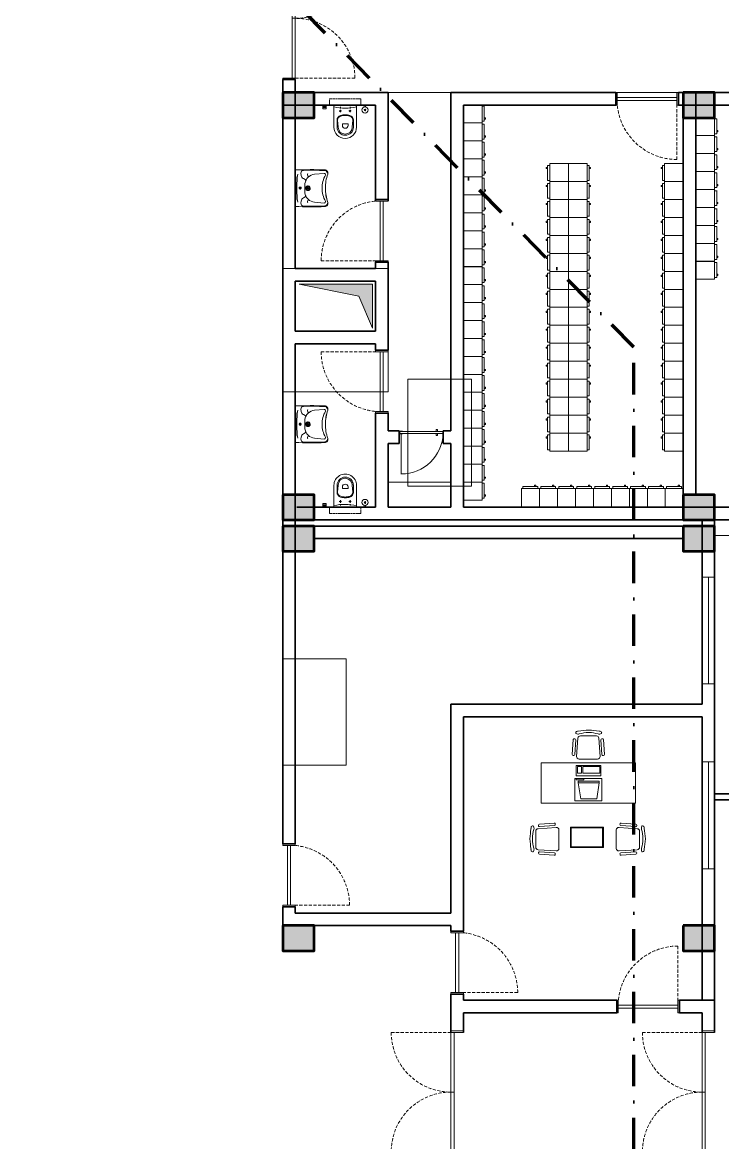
# Model space of a CAD drawing. Header units: millimetres. Extents: x -5316 to 10114, y -10026 to 11025.
# Drawn here: x 2462 to 3577, y 1816 to 3599 of the extents above; entities that cross this region are included whole.
import ezdxf

# ---------------------------------------------------------------- set-up
doc = ezdxf.new("R2010")
doc.units = ezdxf.units.MM
for name, pattern in [('CENTER2', [28.575, 19.05, -3.175, 3.175, -3.175]), ('DASHDOT', [1, 0.5, -0.25, 0, -0.25]), ('DASHDOT2', [0.5, 0.25, -0.125, 0, -0.125]), ('HIDDEN', [0.375, 0.25, -0.125]), ('hidden-bl', [0.375, 0.25, -0.125]), ('PHANTOM', [2.5, 1.25, -0.25, 0.25, -0.25, 0.25, -0.25])]:
    doc.linetypes.add(name, pattern=pattern)
doc.layers.get('0').update_dxf_attribs({"lineweight": 0})
for name, color, linetype, lineweight in [('AKS', 31, 'CENTER2', 5), ('DUVAR', 1, 'Continuous', 35), ('kesit çizgisi', 2, 'DASHDOT2', 50), ('kolon', 5, 'Continuous', 53), ('PL-KAPI', 43, 'Continuous', 13), ('tefrişler', 13, 'Continuous', 5), ('öz-cam', 4, 'Continuous', 5)]:
    doc.layers.add(name, color=color, linetype=linetype, lineweight=lineweight)
doc.layers.add('PL-SAFT', color=8, linetype='Continuous')

# ---------------------------------------------------------------- blocks, each defined once
blk = doc.blocks.new('*U17')
at = {"color": 251, "linetype": 'HIDDEN', "ltscale": 20, "true_color": 0x505050}
for points in [[(45867.1, 89823.6, 0.414214), (45772.1, 89918.6), (45772.1, 89823.6)], [(45867.1, 89823.6, -0.414214), (45962.1, 89918.6), (45962.1, 89823.6)]]:
    blk.add_lwpolyline(points, format="xyb", dxfattribs=at)
at = {"layer": 'PL-KAPI'}
for p, q in [((45962.1, 89823.6), (45772.1, 89823.6)), ((45962.1, 89818.6), (45772.1, 89818.6)), ((45867.1, 89823.6), (45867.1, 89818.6))]:
    blk.add_line(p, q, dxfattribs=at)
for points in [[(45772.1, 89823.6), (45769.6, 89823.6), (45769.6, 89803.6), (45772.1, 89803.6)], [(45964.6, 89823.6), (45962.1, 89823.6), (45962.1, 89803.6), (45964.6, 89803.6)]]:
    blk.add_lwpolyline(points, close=True, dxfattribs=at)
blk = doc.blocks.new('WEFWEF')
at = {"layer": 'DUVAR'}
for p, q in [((46510.2, 84043.8), (46510.2, 84023.8)), ((46610.2, 84043.8), (46610.2, 84023.8))]:
    blk.add_line(p, q, dxfattribs=at)
at = {"layer": 'PL-KAPI', "lineweight": 15}
for p, q in [((46512.7, 84036.3), (46512.7, 84031.3)), ((46607.7, 84036.3), (46512.7, 84036.3)), ((46607.7, 84031.3), (46512.7, 84031.3))]:
    blk.add_line(p, q, dxfattribs=at)
at = {"layer": 'PL-KAPI', "linetype": 'HIDDEN', "ltscale": 20}
blk.add_lwpolyline([(46512.7, 84043.8, -0.384846), (46607.7, 84130.2), (46607.7, 84035.2)], format="xyb", dxfattribs=at)
at = {"layer": 'PL-KAPI', "lineweight": 15}
for points in [[(46512.7, 84043.8), (46510.2, 84043.8), (46510.2, 84023.8), (46512.7, 84023.8)], [(46610.2, 84043.8), (46607.7, 84043.8), (46607.7, 84023.8), (46610.2, 84023.8)]]:
    blk.add_lwpolyline(points, close=True, dxfattribs=at)
blk = doc.blocks.new('Q3WFQ')
at = {"layer": 'tefrişler'}
for p, q in [((48604, 84077.2), (48632.6, 84077.2)), ((48604, 84047.5), (48604, 84077.2)), ((48604, 84047.5), (48604, 84077.2)), ((48605.9, 84080.7), (48629.6, 84080.7)), ((48606, 84077.2), (48606, 84080.7)), ((48606.2, 84080.7), (48629.6, 84080.7)), ((48624.6, 84082.8), (48626.6, 84082.8)), ((48624.6, 84080.7), (48624.6, 84082.8)), ((48626.6, 84080.7), (48626.6, 84082.8)), ((48629.6, 84080.7), (48629.6, 84079.2)), ((48629.6, 84080.7), (48629.6, 84077.2)), ((48632.6, 84047.5), (48632.6, 84077.2)), ((48632.6, 84047.5), (48632.6, 84077.2)), ((48604.2, 84047.5), (48632.6, 84047.5))]:
    blk.add_line(p, q, dxfattribs=at)
blk = doc.blocks.new('klozet')
at = {"layer": 'tefrişler', "linetype": 'hidden-bl', "ltscale": 5}
for p, q in [((44878.2, 83413.4), (44878.2, 83423.4)), ((44878.2, 83423.4), (44928.2, 83423.3)), ((44928.2, 83423.3), (44878.2, 83423.4)), ((44928.2, 83423.3), (44928.2, 83413.3))]:
    blk.add_line(p, q, dxfattribs=at)
at = {"layer": 'tefrişler'}
for p, q in [((44895.4, 83410.5), (44895.4, 83408.1)), ((44910.9, 83410.4), (44910.9, 83408.1)), ((44890.1, 83389.4), (44890.1, 83378.3)), ((44890.9, 83389.4), (44891.9, 83378.3)), ((44897.4, 83404), (44893.4, 83404)), ((44895.4, 83406), (44895.4, 83402)), ((44912.9, 83403.9), (44908.9, 83404)), ((44910.9, 83406), (44910.9, 83402)), ((44915.3, 83389.4), (44914.3, 83378.3)), ((44916.1, 83389.3), (44916.1, 83378.3)), ((44898.6, 83380.9), (44898.6, 83383.6)), ((44898.6, 83383.6), (44907.6, 83383.6)), ((44907.6, 83380.9), (44907.6, 83383.6))]:
    blk.add_line(p, q, dxfattribs=at)
blk.add_lwpolyline([(44885.1, 83378.4), (44885.2, 83413.4), (44921.2, 83413.3), (44921.1, 83378.3, -1)], format="xyb", close=True, dxfattribs=at)
for centre in [(44895.4, 83404), (44910.9, 83404)]:
    blk.add_circle(centre, 1, dxfattribs=at)
for centre, radius, start, end in [((44885.9, 83410.2), 0.8, 149.8583, 179.8583), ((44903.4, 83492.6), 84, 257.4847, 282.2319), ((44920.3, 83410.1), 0.8, 359.8583, 29.8583), ((44898.1, 83389.4), 8, 106.963, 179.8583), ((44897.7, 83389.3), 6.8, 103.665, 178.6993), ((44903.1, 83373.1), 25, 89.8583, 106.963), ((44903.1, 83373.1), 23.8, 89.8583, 106.963), ((44903.1, 83373.1), 25, 72.7537, 89.8583), ((44903.1, 83373.1), 23.8, 72.7537, 89.8583), ((44908.5, 83389.2), 6.8, 1.0173, 76.0516), ((44908.1, 83389.4), 8, 359.8583, 72.7537), ((44903.1, 83378.3), 13, 179.8583, 269.8583), ((44903.1, 83378.3), 11.2, 179.8583, 269.8583), ((44903.1, 83380.9), 4.5, 179.8583, 269.8583), ((44903.1, 83378.3), 11.2, 269.8583, 359.8583), ((44903.1, 83378.3), 13, 269.8583, 359.8583), ((44903.1, 83380.9), 4.5, 269.8583, 359.8583)]:
    blk.add_arc(centre, radius, start, end, dxfattribs=at)
blk = doc.blocks.new('3qr32')
at = {"layer": 'tefrişler'}
for p, q in [((44933, 83412.5), (44932.9, 83412.5)), ((44935.7, 83412.5), (44933, 83412.5)), ((44933.5, 83407.4), (44933.4, 83407.4)), ((44933.6, 83412.4), (44933.5, 83412.4)), ((44933.5, 83411.8), (44933.5, 83411.8)), ((44933.8, 83411.6), (44933.5, 83411.6)), ((44933.5, 83411.6), (44933.5, 83411.6)), ((44933.8, 83407.4), (44933.5, 83407.4)), ((44933.6, 83407.3), (44933.5, 83407.3)), ((44933.8, 83412.4), (44933.6, 83412.4)), ((44933.8, 83411.8), (44933.5, 83411.8)), ((44933.7, 83411.7), (44933.6, 83411.7)), ((44933.9, 83407.3), (44933.6, 83407.3)), ((44933.9, 83411.7), (44933.7, 83411.7)), ((44934.3, 83412.4), (44933.8, 83412.4)), ((44934.3, 83411.8), (44933.8, 83411.8)), ((44934.3, 83411.6), (44933.8, 83411.6)), ((44934.2, 83407.4), (44933.8, 83407.4)), ((44934.3, 83411.7), (44933.9, 83411.7)), ((44934.3, 83407.3), (44933.9, 83407.3)), ((44936.1, 83407.2), (44934, 83407.2)), ((44934.8, 83407.4), (44934.2, 83407.4)), ((44934.8, 83412.4), (44934.3, 83412.4)), ((44934.8, 83411.8), (44934.3, 83411.8)), ((44934.9, 83411.7), (44934.3, 83411.7)), ((44934.8, 83411.6), (44934.3, 83411.6)), ((44934.8, 83407.3), (44934.3, 83407.3)), ((44935.5, 83412.4), (44934.8, 83412.4)), ((44935.5, 83411.8), (44934.8, 83411.8)), ((44935.5, 83411.6), (44934.8, 83411.6)), ((44935.5, 83407.4), (44934.8, 83407.4)), ((44935.5, 83407.3), (44934.8, 83407.3)), ((44935.5, 83411.7), (44934.9, 83411.7)), ((44936.2, 83412.4), (44935.5, 83412.4)), ((44936.2, 83411.8), (44935.5, 83411.8)), ((44936.2, 83411.7), (44935.5, 83411.7)), ((44936.2, 83411.6), (44935.5, 83411.6)), ((44936.1, 83407.4), (44935.5, 83407.4)), ((44936.1, 83407.3), (44935.5, 83407.3)), ((44936.2, 83412.5), (44935.7, 83412.5)), ((44936.8, 83407.4), (44936.1, 83407.4)), ((44936.8, 83407.3), (44936.1, 83407.3)), ((44938.2, 83407.2), (44936.1, 83407.2)), ((44936.6, 83412.5), (44936.2, 83412.5)), ((44936.8, 83412.4), (44936.2, 83412.4)), ((44936.8, 83411.8), (44936.2, 83411.8)), ((44936.8, 83411.7), (44936.2, 83411.7)), ((44936.8, 83411.6), (44936.2, 83411.6)), ((44939.3, 83412.5), (44936.6, 83412.5)), ((44937.5, 83412.4), (44936.8, 83412.4)), ((44937.5, 83411.8), (44936.8, 83411.8)), ((44937.4, 83411.7), (44936.8, 83411.7)), ((44937.5, 83411.6), (44936.8, 83411.6)), ((44937.5, 83407.4), (44936.8, 83407.4)), ((44937.4, 83407.3), (44936.8, 83407.3)), ((44938, 83411.7), (44937.4, 83411.7)), ((44938, 83407.3), (44937.4, 83407.3)), ((44938.1, 83412.4), (44937.5, 83412.4)), ((44938.1, 83411.8), (44937.5, 83411.8)), ((44938.1, 83411.6), (44937.5, 83411.6)), ((44938, 83407.4), (44937.5, 83407.4)), ((44938.4, 83411.7), (44938, 83411.7)), ((44938.5, 83407.4), (44938, 83407.4)), ((44938.4, 83407.3), (44938, 83407.3)), ((44938.5, 83412.4), (44938.1, 83412.4)), ((44938.5, 83411.8), (44938.1, 83411.8)), ((44938.5, 83411.6), (44938.1, 83411.6)), ((44938.6, 83411.7), (44938.4, 83411.7)), ((44938.6, 83407.3), (44938.4, 83407.3)), ((44938.8, 83412.4), (44938.5, 83412.4)), ((44938.8, 83411.8), (44938.5, 83411.8)), ((44938.8, 83411.6), (44938.5, 83411.6)), ((44938.7, 83407.4), (44938.5, 83407.4)), ((44938.7, 83411.7), (44938.6, 83411.7)), ((44938.7, 83407.3), (44938.6, 83407.3)), ((44938.8, 83407.4), (44938.7, 83407.4)), ((44938.9, 83412.4), (44938.8, 83412.4)), ((44938.9, 83411.8), (44938.8, 83411.8)), ((44938.9, 83411.6), (44938.8, 83411.6))]:
    blk.add_line(p, q, dxfattribs=at)
for points in [[(44932.9, 83413.4), (44939.5, 83413.4), (44939.5, 83412.6), (44939.4, 83412.5), (44939.3, 83412.4), (44939.3, 83412.4), (44938.9, 83412.4), (44938.9, 83411.8), (44938.7, 83411.7), (44938.9, 83411.6), (44938.8, 83407.4), (44938.7, 83407.3), (44938.2, 83407.2), (44936.1, 83407.2), (44934, 83407.2), (44933.5, 83407.3), (44933.4, 83407.4), (44933.5, 83411.6), (44933.6, 83411.7), (44933.5, 83411.8), (44933.5, 83412.4), (44933.1, 83412.4), (44933, 83412.4), (44932.9, 83412.5), (44932.9, 83412.6)], [(44938.1, 83409.5), (44938.1, 83410), (44934.1, 83410), (44934.1, 83409.5)], [(44934.2, 83412.2), (44938.2, 83412.2), (44938.2, 83413.2), (44934.2, 83413.2)], [(44935.7, 83410), (44936.7, 83410), (44936.7, 83412.2), (44935.7, 83412.2)]]:
    blk.add_lwpolyline(points, close=True, dxfattribs=at)
blk = doc.blocks.new('34g34g3')
at = {"layer": 'tefrişler'}
for p, q in [((44868.9, 83412.8), (44868.9, 83413.4)), ((44868.9, 83413.4), (44874.4, 83413.4)), ((44868.9, 83412.8), (44874.4, 83412.8)), ((44869.2, 83412.4), (44869.2, 83412.8)), ((44870.7, 83412.2), (44870.7, 83410.4)), ((44872.7, 83412.2), (44872.7, 83410.4)), ((44874.1, 83412.4), (44874.1, 83412.8)), ((44874.4, 83412.8), (44874.4, 83413.4))]:
    blk.add_line(p, q, dxfattribs=at)
for radius in [4.9, 1.4, 1]:
    blk.add_circle((44871.6, 83405.6), radius, dxfattribs=at)
blk = doc.blocks.new('efwef')
at = {"layer": 'DUVAR'}
for name in ['klozet', '34g34g3', '3qr32']:
    blk.add_blockref(name, (608.3, 117.8), dxfattribs=at)
blk = doc.blocks.new('4t344   wefww')
at = {"layer": 'tefrişler'}
for p, q in [((45320.5, 82685.4), (45377.7, 82695.4)), ((45327.1, 82677.3), (45330.6, 82677.5)), ((45330.5, 82686.1), (45349.3, 82689.4)), ((45350.5, 82682.7), (45348.3, 82682.3)), ((45368.1, 82692.7), (45349.3, 82689.4)), ((45350.8, 82680.7), (45350.1, 82684.8)), ((45350.5, 82682.7), (45352.6, 82683.1)), ((45366.4, 82680.2), (45365.3, 82677.1)), ((45374.2, 82685.6), (45370.9, 82684.6)), ((45336.3, 82674.9), (45338.4, 82672.3)), ((45380.3, 82649.1), (45376.3, 82663.9)), ((45333.9, 82640.9), (45332.6, 82656.2))]:
    blk.add_line(p, q, dxfattribs=at)
at = {"layer": 'tefrişler', "linetype": 'DASHDOT'}
for p, q in [((45352.6, 82670.5), (45348.5, 82669.8)), ((45353.3, 82666.4), (45351.9, 82674.5)), ((45352.6, 82670.5), (45356.7, 82671.2))]:
    blk.add_line(p, q, dxfattribs=at)
at = {"layer": 'tefrişler'}
blk.add_lwpolyline([(45335.8, 82635.5, -0.502898), (45328.5, 82638.9, -0.019701), (45320.5, 82685.4), (45377.7, 82695.4, -0.019701), (45386, 82649, -0.502898), (45380.3, 82643.4, 0.082293), (45357.4, 82643.1, 0.082293)], format="xyb", close=True, dxfattribs=at)
for centre, radius, start, end in [((44792.8, 82566), 599, 7.9646, 12.4792), ((45914.4, 82763.6), 599, 187.5037, 192.0183), ((45327.3, 82673.3), 4, 92.435, 188.7423), ((45379.9, 82515.6), 175, 99.9914, 107.3231), ((45330.9, 82670.5), 7, 39.1271, 92.435), ((45350.5, 82682.7), 1.75, 99.9914, 279.9914), ((45379.9, 82515.6), 175, 92.6597, 99.9914), ((45350.5, 82682.7), 1.75, 279.9914, 99.9914), ((45362.1, 82616.5), 60, 92.9267, 99.9914), ((45359.9, 82659.5), 17, 15.0381, 92.9267), ((45363.9, 82677.6), 1.5, 257.5006, 340.8558), ((45373, 82677.9), 7, 107.5479, 160.8558), ((45375.4, 82681.8), 4, 11.2406, 107.5479), ((44792.8, 82566), 598, 7.9646, 11.2406), ((45914.4, 82763.6), 598, 188.7423, 192.0183), ((45331.8, 82664.5), 3.14, 39.1775, 135.2878), ((45349.5, 82657.7), 17, 107.0562, 184.9447), ((45333.5, 82665.8), 1, 332.9888, 39.1775), ((45339.6, 82673.3), 1.5, 219.1271, 302.4822), ((45362.1, 82616.5), 60, 99.9914, 107.0562), ((45352.6, 82670.5), 3.75, 99.9914, 279.9914), ((45352.6, 82670.5), 2.3, 99.9914, 279.9914), ((45352.6, 82670.5), 3.75, 279.9914, 99.9914), ((45352.6, 82670.5), 2.3, 279.9914, 99.9914), ((45374.2, 82672), 3.14, 64.6951, 160.8054), ((45372.2, 82672.7), 1, 160.8054, 226.994), ((45335.9, 82641.1), 2, 184.9447, 302.8644), ((45369.6, 82574.2), 70, 99.9914, 118.8092), ((45363.8, 82607.1), 42, 99.9914, 129.7023), ((45363.8, 82607.1), 42, 70.2806, 99.9914), ((45369.6, 82574.2), 70, 81.1737, 99.9914), ((45378.4, 82648.6), 2, 257.1185, 15.0381), ((45381.1, 82648.3), 5, 261.1737, 7.9646), ((45379.5, 82648.8), 5.53, 278.3506, 0.2237), ((45333.4, 82639.9), 5, 192.0183, 298.8092), ((45334.7, 82641), 5.53, 199.7591, 281.6323)]:
    blk.add_arc(centre, radius, start, end, dxfattribs=at)
blk = doc.blocks.new('kapı3')
at = {"layer": 'PL-KAPI'}
for p, q in [((44444.7, 83091.7), (44444.8, 83156.9)), ((44446.8, 83092.7), (44441.8, 83092.7)), ((44446.8, 83092.7), (44441.8, 83092.7)), ((44446.8, 83088.8), (44441.8, 83088.8)), ((44442.4, 83088.8), (44442.4, 83092.7)), ((44446.8, 83092.4), (44442.4, 83092.4)), ((44446.8, 83089), (44442.4, 83089)), ((44446.8, 83092.7), (44446.8, 83092.4)), ((44446.8, 83092.7), (44446.8, 83092.4)), ((44446.8, 83088.8), (44446.8, 83089))]:
    blk.add_line(p, q, dxfattribs=at)
at = {"layer": 'PL-KAPI', "lineweight": 15}
for p, q in [((44511.5, 83092.2), (44442.4, 83092.2)), ((44511.5, 83089.2), (44442.4, 83089.2)), ((44511.6, 83092.2), (44511.6, 83089.2))]:
    blk.add_line(p, q, dxfattribs=at)
at = {"layer": 'PL-KAPI'}
for points in [[(44441.6, 83090.7), (44441.6, 83093.1), (44441.8, 83093.1), (44441.8, 83090.7)], [(44441.6, 83090.7), (44441.6, 83088.4), (44441.8, 83088.4), (44441.8, 83090.7)]]:
    blk.add_lwpolyline(points, dxfattribs=at)
for points in [[(44502.8, 83089.2), (44500.3, 83089.2), (44500.3, 83085.9), (44502.8, 83085.9)], [(44502.8, 83095.6), (44500.4, 83095.6), (44500.4, 83092.2), (44502.8, 83092.2)]]:
    blk.add_lwpolyline(points, close=True, dxfattribs=at)
blk.add_arc((44444.8, 83090), 66.8, 1.896, 89.9945, dxfattribs=at)
blk = doc.blocks.new('kapı-flat-4')
at = {"layer": 'PL-KAPI'}
for p, q in [((44285.1, 82186.7), (44285.1, 81996.7)), ((44290.1, 82186.7), (44290.1, 81996.7)), ((44290.1, 82091.7), (44285.1, 82091.7))]:
    blk.add_line(p, q, dxfattribs=at)
for points in [[(44290.1, 82189.2), (44290.1, 82186.7), (44270.1, 82186.7), (44270.1, 82189.2)], [(44290.1, 81996.7), (44290.1, 81994.2), (44270.1, 81994.2), (44270.1, 81996.7)]]:
    blk.add_lwpolyline(points, close=True, dxfattribs=at)
at = {"layer": 'PL-KAPI', "linetype": 'HIDDEN', "ltscale": 20}
for points in [[(44290.1, 82091.7, 0.414214), (44385.1, 82186.7), (44290.1, 82186.7)], [(44290.1, 82091.7, -0.414214), (44385.1, 81996.7), (44290.1, 81996.7)]]:
    blk.add_lwpolyline(points, format="xyb", dxfattribs=at)
blk = doc.blocks.new('RECTANG')
for p, q in [((1, 1), (0, 1)), ((0, 1), (0, 0)), ((1, 0), (1, 1)), ((0, 0), (1, 0))]:
    blk.add_line(p, q)
blk = doc.blocks.new('WW')
at = {"layer": 'tefrişler'}
for p, q in [((46975.6, 85375.2), (46974, 85351.5)), ((46978.2, 85376.6), (46977.2, 85376.6)), ((46977.9, 85351.2), (46979.6, 85375)), ((46980.9, 85348.4), (46982.9, 85377.4)), ((46986.9, 85381.1), (47012.4, 85381.1)), ((47016.4, 85377.4), (47018.3, 85348.4)), ((47021.3, 85351.2), (47019.7, 85375)), ((47021.1, 85376.6), (47022.1, 85376.6)), ((47023.7, 85375.2), (47025.3, 85351.5)), ((47074.6, 85338.2), (46924.6, 85338.2)), ((46924.6, 85338.2), (46924.6, 85274.2)), ((46975.4, 85349.9), (46976.4, 85349.8)), ((47014.3, 85344.1), (46984.9, 85344.1)), ((47023.9, 85349.9), (47022.9, 85349.8)), ((47074.6, 85338.2), (47074.6, 85274.2)), ((46980, 85313.1), (46980, 85311.1)), ((46980, 85311.1), (46992.4, 85311.1)), ((46983.6, 85309.1), (46983.6, 85306.1)), ((47016.6, 85309.1), (46983.6, 85309.1)), ((46983.6, 85306.1), (47016.6, 85306.1)), ((46983.6, 85306.1), (46987.5, 85280.7)), ((46992.4, 85311.1), (46992.4, 85313.1)), ((47012.9, 85280.7), (47016.6, 85306.1)), ((47016.6, 85306.1), (47016.6, 85309.1)), ((46987.5, 85280.7), (47012.9, 85280.7)), ((46924.6, 85274.2), (47074.6, 85274.2)), ((46915.8, 85203.9), (46915.8, 85229.4)), ((46919.5, 85233.4), (46948.5, 85235.4)), ((46920.3, 85238.1), (46920.2, 85239.1)), ((46921.6, 85240.7), (46945.4, 85242.3)), ((46945.6, 85238.3), (46921.9, 85236.7)), ((46946.9, 85240.9), (46947, 85239.9)), ((46952.8, 85231.4), (46952.8, 85201.9)), ((47023.5, 85235.9), (46971, 85235.9)), ((46971, 85235.9), (46971, 85203.4)), ((47022.2, 85234.7), (46972.2, 85234.7)), ((46972.2, 85234.7), (46972.2, 85204.7)), ((47022.2, 85204.7), (47022.2, 85234.7)), ((47023.5, 85203.4), (47023.5, 85235.9)), ((47044.1, 85231.4), (47044.1, 85201.9)), ((47077.4, 85233.4), (47048.4, 85235.4)), ((47050, 85240.9), (47049.9, 85239.9)), ((47051.3, 85238.3), (47075, 85236.7)), ((47075.3, 85240.7), (47051.6, 85242.3)), ((47076.6, 85238.1), (47076.7, 85239.1)), ((47081.1, 85203.9), (47081.1, 85229.4)), ((46948.5, 85197.9), (46919.5, 85199.9)), ((46920.3, 85195.2), (46920.2, 85194.2)), ((46921.6, 85192.6), (46945.4, 85191)), ((46945.6, 85195), (46921.9, 85196.6)), ((46946.9, 85192.4), (46947, 85193.4)), ((46971, 85203.4), (47023.5, 85203.4)), ((46972.2, 85204.7), (47022.2, 85204.7)), ((47048.4, 85197.9), (47077.4, 85199.9)), ((47050, 85192.4), (47049.9, 85193.4)), ((47051.3, 85195), (47075, 85196.6)), ((47075.3, 85192.6), (47051.6, 85191)), ((47076.6, 85195.2), (47076.7, 85194.2))]:
    blk.add_line(p, q, dxfattribs=at)
for centre, radius, start, end in [((46982.4, 85385.9), 2.76, 128.7527, 180), ((46983.4, 85382), 6.67, 88.2519, 113.7374), ((47015.1, 85173.4), 217.5, 93.924, 98.3288), ((47000.5, 85334.5), 51.9, 90.8668, 107.1796), ((47000.5, 85334.3), 52.1, 90.3429, 90.8668), ((46985.3, 85173.4), 217.5, 81.6712, 86.076), ((46999.9, 85334.3), 52.1, 89.1332, 89.6571), ((46999.9, 85334.5), 51.9, 72.8204, 89.1332), ((47017, 85382), 6.67, 66.2626, 91.7481), ((47018, 85385.9), 2.76, 360, 51.2473), ((46977.1, 85375.1), 1.5, 86.1345, 176.1345), ((46978.1, 85375.1), 1.5, 356.1345, 86.1345), ((46980.5, 85385.6), 0.889, 157.6867, 250.3322), ((46983.4, 85389.9), 6.08, 238.1986, 287.1796), ((46986.9, 85377.1), 4, 90, 176.1345), ((47012.4, 85377.1), 4, 3.8655, 90), ((47017, 85389.9), 6.08, 252.8204, 301.8014), ((47021.2, 85375.1), 1.5, 93.8655, 183.8655), ((47019.9, 85385.6), 0.889, 289.6678, 22.3133), ((47022.2, 85375.1), 1.5, 3.8655, 93.8655), ((46975.5, 85351.4), 1.5, 176.1345, 266.1345), ((46976.5, 85351.3), 1.5, 266.1345, 356.1345), ((47022.8, 85351.3), 1.5, 183.8655, 273.8655), ((47023.8, 85351.4), 1.5, 273.8655, 3.8655), ((46984.9, 85348.1), 4, 176.1345, 270), ((47014.3, 85348.1), 4, 270, 3.8655), ((47123.5, 85202.4), 217.5, 171.6712, 176.076), ((46914.9, 85234.1), 6.67, 156.2626, 181.7481), ((46910.9, 85235), 2.76, 90, 141.2473), ((46962.3, 85216.9), 51.9, 162.8204, 179.1332), ((46911.3, 85237), 0.889, 19.6678, 112.3133), ((46907, 85234.1), 6.08, 342.8204, 31.8014), ((46919.8, 85229.4), 4, 93.8655, 180), ((46921.7, 85239.2), 1.5, 93.8655, 183.8655), ((46921.8, 85238.2), 1.5, 183.8655, 273.8655), ((46945.5, 85240.8), 1.5, 3.8655, 93.8655), ((46945.5, 85239.8), 1.5, 273.8655, 3.8655), ((46948.8, 85231.4), 4, 360, 93.8655), ((47048.1, 85231.4), 4, 86.1345, 180), ((47051.4, 85239.8), 1.5, 176.1345, 266.1345), ((47051.5, 85240.8), 1.5, 86.1345, 176.1345), ((47075.1, 85238.2), 1.5, 266.1345, 356.1345), ((47075.2, 85239.2), 1.5, 356.1345, 86.1345), ((47077.1, 85229.4), 4, 360, 86.1345), ((47090, 85234.1), 6.08, 148.1986, 197.1796), ((47034.6, 85216.9), 51.9, 0.8668, 17.1796), ((47085.6, 85237), 0.889, 67.6867, 160.3322), ((47086, 85235), 2.76, 38.7527, 90), ((47082, 85234.1), 6.67, 358.2519, 23.7374), ((46873.4, 85202.4), 217.5, 3.924, 8.3288), ((47123.5, 85232.1), 217.5, 183.924, 188.3288), ((46962.6, 85216.9), 52.1, 179.1332, 179.6571), ((46962.6, 85217.6), 52.1, 180.3429, 180.8668), ((46962.3, 85217.6), 51.9, 180.8668, 197.1796), ((47034.6, 85217.6), 51.9, 342.8204, 359.1332), ((47034.3, 85216.9), 52.1, 0.3429, 0.8668), ((47034.3, 85217.6), 52.1, 359.1332, 359.6571), ((46873.4, 85232.1), 217.5, 351.6712, 356.076), ((46914.9, 85200.4), 6.67, 178.2519, 203.7374), ((46910.9, 85199.5), 2.76, 218.7527, 270), ((46911.3, 85197.5), 0.889, 247.6867, 340.3322), ((46907, 85200.4), 6.08, 328.1986, 17.1796), ((46919.8, 85203.9), 4, 180, 266.1345), ((46921.7, 85194.1), 1.5, 176.1345, 266.1345), ((46921.8, 85195.1), 1.5, 86.1345, 176.1345), ((46945.5, 85192.5), 1.5, 266.1345, 356.1345), ((46945.5, 85193.5), 1.5, 356.1345, 86.1345), ((46948.8, 85201.9), 4, 266.1345, 360), ((47048.1, 85201.9), 4, 180, 273.8655), ((47051.4, 85193.5), 1.5, 93.8655, 183.8655), ((47051.5, 85192.5), 1.5, 183.8655, 273.8655), ((47075.1, 85195.1), 1.5, 3.8655, 93.8655), ((47075.2, 85194.1), 1.5, 273.8655, 3.8655), ((47077.1, 85203.9), 4, 273.8655, 360), ((47090, 85200.4), 6.08, 162.8204, 211.8014), ((47085.6, 85197.5), 0.889, 199.6678, 292.3133), ((47086, 85199.5), 2.76, 270, 321.2473), ((47082, 85200.4), 6.67, 336.2626, 1.7481)]:
    blk.add_arc(centre, radius, start, end, dxfattribs=at)
at = {"layer": 'tefrişler', "rotation": 180.0000000000024}
for p, xscale, yscale, zscale in [((47019.7, 85334.1), 39.28614799992587, 16.54153599996879, 39.28614799992587), ((46988.7, 85332.1), 6.203075999988294, 10.33845999998049, 6.203075999988294), ((47017.6, 85332.1), 26.87999599994928, 10.33845999998049, 26.87999599994928), ((47021.3, 85313.1), 43.42153199991805, 35.15076399993367, 43.42153199991805)]:
    blk.add_blockref('RECTANG', p, dxfattribs=dict(at, xscale=xscale, yscale=yscale, zscale=zscale))

msp = doc.modelspace()

# ---------------------------------------------------------------- hatches: boundary and pattern name
at = {"layer": 'kolon'}
for points in [[(2876.1, 3447.2), (2926.1, 3447.2), (2926.1, 3487.2), (2876.1, 3487.2)], [(3513.9, 3447.2), (3563.9, 3447.2), (3563.9, 3487.2), (3513.9, 3487.2)], [(2876.1, 2807.2), (2926.1, 2807.2), (2926.1, 2847.2), (2876.1, 2847.2)], [(3513.9, 2807.2), (3563.9, 2807.2), (3563.9, 2847.2), (3513.9, 2847.2)], [(2876.1, 2757.2), (2926.1, 2757.2), (2926.1, 2797.2), (2876.1, 2797.2)], [(3513.9, 2757.2), (3563.9, 2757.2), (3563.9, 2797.2), (3513.9, 2797.2)], [(2876.1, 2121.3), (2926.1, 2121.3), (2926.1, 2161.3), (2876.1, 2161.3)], [(3513.9, 2121.3), (3563.9, 2121.3), (3563.9, 2161.3), (3513.9, 2161.3)]]:
    msp.add_hatch(color=256, dxfattribs=at).paths.add_polyline_path(points)
at = {"layer": 'PL-SAFT', "lineweight": 15}
msp.add_hatch(color=256, dxfattribs=at).paths.add_polyline_path([(3019.2, 3182.3), (2902.6, 3182.3), (2997.2, 3163.1), (3019.2, 3112.3)])

# ---------------------------------------------------------------- linework, layer by layer
at = {"layer": 'AKS', "linetype": 'PHANTOM', "ltscale": 80}
msp.add_line((6425.6, 2782.2), (3563.9, 2782.2), dxfattribs=at)
at = {"layer": 'DUVAR'}
for p, q in [((2876.1, 3507.9), (2876.1, 3487.2)), ((2896.1, 3507.9), (2876.1, 3507.9)), ((2896.1, 3507.9), (2896.1, 3487.2)), ((2876.1, 2291.3), (2876.1, 3487.2)), ((3043.9, 3487.2), (2876.1, 3487.2)), ((2896.1, 3207.2), (2896.1, 3487.2)), ((2896.1, 3207.2), (2896.1, 3487.2)), ((3043.9, 3314.7), (3043.9, 3487.2)), ((3143.9, 2948.6), (3143.9, 3487.2)), ((3406.3, 3487.2), (3143.9, 3487.2)), ((3784.3, 3487.2), (3506.3, 3487.2)), ((3513.9, 2847.2), (3513.9, 3487.2)), ((3533.9, 2847.2), (3533.9, 3487.2)), ((3023.9, 3467.2), (2876.1, 3467.2)), ((3023.9, 3314.7), (3023.9, 3467.2)), ((3163.9, 2827.2), (3163.9, 3467.2)), ((3406.3, 3467.2), (3163.9, 3467.2)), ((3784.3, 3467.2), (3506.3, 3467.2)), ((3023.9, 3217.2), (3023.9, 3207.2)), ((3043.9, 3077.2), (3043.9, 3217.2)), ((3023.9, 3207.2), (2896.1, 3207.2)), ((2896.1, 3107.2), (2896.1, 3187.2)), ((3023.9, 3187.2), (2896.1, 3187.2)), ((3023.9, 3187.2), (3023.9, 3107.2)), ((3023.9, 3107.2), (2896.1, 3107.2)), ((2896.1, 2291.3), (2896.1, 3087.2)), ((3023.9, 3087.2), (2896.1, 3087.2)), ((3023.9, 3077.2), (3023.9, 3087.2)), ((3023.9, 2827.2), (3023.9, 2977.2)), ((3043.9, 2948.6), (3043.9, 2977.2)), ((3043.9, 2948.6), (3061.8, 2948.6)), ((3061.6, 2948.6), (3061.6, 2928.6)), ((3131.6, 2948.6), (3143.9, 2948.6)), ((3131.6, 2928.6), (3131.6, 2948.6)), ((3043.9, 2827.2), (3043.9, 2928.6)), ((3043.9, 2928.6), (3061.6, 2928.6)), ((3131.6, 2928.6), (3143.9, 2928.6)), ((3143.9, 2827.2), (3143.9, 2928.6)), ((2898.8, 2827.2), (3023.9, 2827.2)), ((3043.9, 2827.2), (3143.9, 2827.2)), ((3163.9, 2827.2), (3891.9, 2827.2)), ((2926.1, 2807.2), (5163.9, 2807.2)), ((3543.9, 2513.7), (3543.9, 2807.2)), ((3563.9, 2042.4), (3563.9, 2807.2)), ((3513.9, 2797.2), (2926.1, 2797.2)), ((3513.9, 2777.2), (2926.1, 2777.2)), ((3143.9, 2181.3), (3143.9, 2513.7)), ((3543.9, 2513.7), (3143.9, 2513.7)), ((3163.9, 2152.4), (3163.9, 2493.7)), ((3543.9, 2493.7), (3163.9, 2493.7)), ((3543.9, 2042.4), (3543.9, 2493.7)), ((3563.9, 2371.3), (4350.6, 2371.3)), ((3563.9, 2361.3), (4340.6, 2361.3)), ((2876.1, 2161.3), (2876.1, 2191.3)), ((2896.1, 2181.3), (2896.1, 2191.3)), ((2896.1, 2181.3), (3143.9, 2181.3)), ((2876.1, 2161.3), (3143.9, 2161.3)), ((3143.9, 2152.4), (3143.9, 2161.3)), ((3143.9, 1991.3), (3143.9, 2052.4)), ((3163.9, 2042.4), (3163.9, 2052.4)), ((3408, 2042.4), (3163.9, 2042.4)), ((3563.9, 2042.4), (3508, 2042.4)), ((3563.9, 1991.3), (3563.9, 2042.4)), ((3163.9, 1991.3), (3163.9, 2022.4)), ((3408, 2022.4), (3163.9, 2022.4)), ((3543.9, 2022.4), (3508, 2022.4)), ((3543.9, 1991.3), (3543.9, 2022.4))]:
    msp.add_line(p, q, dxfattribs=at)
at = {"layer": 'DUVAR', "color": 251, "lineweight": 0, "true_color": 0x636466}
for p, q in [((2876.1, 3507.9), (2896.1, 3507.9)), ((2896.1, 3507.9), (2896.1, 3487.2)), ((2896.1, 3487.2), (5143.9, 3487.2))]:
    msp.add_line(p, q, dxfattribs=at)
at = {"layer": 'DUVAR', "lineweight": 5}
for p, q in [((2876.1, 3207.2), (2876.1, 3011)), ((3043.9, 3207.2), (2876.1, 3207.2)), ((3043.9, 3011), (3043.9, 3207.2)), ((3043.9, 3087.2), (3043.9, 3031)), ((3075.6, 3031), (3075.6, 2860.7)), ((3075.6, 3031), (3176.7, 3031)), ((3176.7, 3031), (3176.7, 2860.7)), ((2876.1, 3011), (3043.9, 3011)), ((3176.7, 2860.7), (3075.6, 2860.7)), ((2876.1, 2586.1), (2977.2, 2586.1)), ((2876.1, 2416.7), (2876.1, 2586.1)), ((2977.2, 2586.1), (2977.2, 2416.7)), ((2977.2, 2416.7), (2876.1, 2416.7))]:
    msp.add_line(p, q, dxfattribs=at)
at = {"layer": 'kesit çizgisi', "lineweight": 100, "ltscale": 200}
msp.add_lwpolyline([(6428, -4542.1), (3435.2, -1497.7), (3435.2, 3082.1), (-511.5, 7096.9)], dxfattribs=at)
at = {"layer": 'kolon'}
for points in [[(2876.1, 3487.2), (2876.1, 3447.2), (2926.1, 3447.2), (2926.1, 3487.2)], [(3513.9, 3487.2), (3513.9, 3447.2), (3563.9, 3447.2), (3563.9, 3487.2)], [(2876.1, 2847.2), (2876.1, 2807.2), (2926.1, 2807.2), (2926.1, 2847.2)], [(3513.9, 2847.2), (3513.9, 2807.2), (3563.9, 2807.2), (3563.9, 2847.2)], [(2876.1, 2797.2), (2876.1, 2757.2), (2926.1, 2757.2), (2926.1, 2797.2)], [(3513.9, 2797.2), (3513.9, 2757.2), (3563.9, 2757.2), (3563.9, 2797.2)], [(2876.1, 2161.3), (2876.1, 2121.3), (2926.1, 2121.3), (2926.1, 2161.3)], [(3513.9, 2161.3), (3513.9, 2121.3), (3563.9, 2121.3), (3563.9, 2161.3)]]:
    msp.add_lwpolyline(points, close=True, dxfattribs=at)
at = {"layer": 'PL-SAFT', "lineweight": 15}
msp.add_lwpolyline([(3019.2, 3182.3), (3019.2, 3112.3), (2997.2, 3163.1), (2902.6, 3182.3)], close=True, dxfattribs=at)
at = {"layer": 'tefrişler'}
msp.add_line((3043.9, 2867.2), (3143.9, 2867.2), dxfattribs=at)
at = {"layer": 'öz-cam'}
for p, q in [((3563.9, 2715.9), (3543.9, 2715.9)), ((3553.9, 2545.9), (3553.9, 2715.9)), ((3563.9, 2545.9), (3543.9, 2545.9)), ((3563.9, 2421.8), (3543.9, 2421.8)), ((3553.9, 2251.8), (3553.9, 2421.8)), ((3563.9, 2251.8), (3543.9, 2251.8))]:
    msp.add_line(p, q, dxfattribs=at)

# ---------------------------------------------------------------- block references
at = {"layer": 'DUVAR'}
msp.add_blockref('kapı-flat-4', (-41394, -78486.3), dxfattribs=at)
at = {"layer": 'PL-KAPI', "xscale": -1}
for name, p, rotation in [('WEFWEF', (-43103.9, 87510.9), 180), ('WEFWEF', (87067.6, 49827.3), 90), ('kapı3', (-41380, 86037), 179.9999999977863)]:
    msp.add_blockref(name, p, dxfattribs=dict(at, rotation=rotation))
at = {"layer": 'PL-KAPI'}
for p, rotation in [((87067.6, -43533), 90.00000000000001), ((-81147.6, 48801.5), 270), ((-80879.9, 48662.5), 270)]:
    msp.add_blockref('WEFWEF', p, dxfattribs=dict(at, rotation=rotation))
msp.add_blockref('WEFWEF', (-43102.2, -82001.4), dxfattribs=at)
at = {"layer": 'PL-KAPI', "lineweight": 15, "rotation": 90.00000000000001}
for p in [(92967.5, -43970.8), (93367.5, -43970.8)]:
    msp.add_blockref('*U17', p, dxfattribs=at)
at = {"layer": 'tefrişler', "xscale": -1}
msp.add_blockref('efwef', (48487.1, -80063.9), dxfattribs=at)
at = {"layer": 'tefrişler'}
for name, p, rotation in [('Q3WFQ', (-80883.6, 52071.4), 270), ('Q3WFQ', (-80513.6, 52051.4), 270), ('Q3WFQ', (-80883.6, 52042.8), 270), ('Q3WFQ', (-80883.6, 52014.2), 270), ('Q3WFQ', (-80513.6, 52022.8), 270), ('Q3WFQ', (-80513.6, 51994.2), 270), ('4t344   wefww', (76464.3, -55673.2), 80.00856534701042), ('Q3WFQ', (-80883.6, 51985.6), 270), ('Q3WFQ', (87378.5, -45258.5), 90), ('Q3WFQ', (87561.4, -45258.5), 90), ('Q3WFQ', (-80883.6, 51957), 270), ('Q3WFQ', (-80513.6, 51965.6), 270), ('Q3WFQ', (87378.5, -45287.1), 90), ('Q3WFQ', (87561.4, -45287.1), 90), ('Q3WFQ', (-80883.6, 51928.4), 270), ('Q3WFQ', (87378.5, -45315.7), 90), ('Q3WFQ', (87561.4, -45315.7), 90), ('Q3WFQ', (-80513.6, 51937), 270), ('Q3WFQ', (-80513.6, 51908.4), 270), ('Q3WFQ', (-80883.6, 51899.8), 270), ('Q3WFQ', (87378.5, -45344.2), 90), ('Q3WFQ', (87561.4, -45344.2), 90), ('Q3WFQ', (-80883.6, 51871.2), 270), ('Q3WFQ', (-80513.6, 51879.8), 270), ('Q3WFQ', (87378.5, -45372.8), 90), ('Q3WFQ', (87561.4, -45372.8), 90), ('Q3WFQ', (-80513.6, 51851.2), 270), ('Q3WFQ', (-80883.6, 51842.7), 270), ('Q3WFQ', (87378.5, -45401.4), 90), ('Q3WFQ', (87561.4, -45401.4), 90), ('Q3WFQ', (-80883.6, 51814.3), 270), ('Q3WFQ', (-80513.6, 51822.7), 270), ('Q3WFQ', (87378.5, -45430), 90), ('Q3WFQ', (87561.4, -45430), 90), ('Q3WFQ', (-80883.6, 51785.7), 270), ('Q3WFQ', (87378.5, -45458.6), 90), ('Q3WFQ', (87561.4, -45458.6), 90), ('Q3WFQ', (-80883.6, 51757.1), 270), ('Q3WFQ', (87378.5, -45487.2), 90), ('Q3WFQ', (87561.4, -45487.2), 90), ('Q3WFQ', (-80883.6, 51728.5), 270), ('Q3WFQ', (87378.5, -45515.8), 90), ('Q3WFQ', (87561.4, -45515.8), 90), ('Q3WFQ', (-80883.6, 51699.9), 270), ('Q3WFQ', (87378.5, -45544.4), 90), ('Q3WFQ', (87561.4, -45544.4), 90), ('Q3WFQ', (-80883.6, 51671.3), 270), ('Q3WFQ', (87378.5, -45573), 90), ('Q3WFQ', (87561.4, -45573), 90), ('Q3WFQ', (-80883.6, 51642.7), 270), ('Q3WFQ', (87378.5, -45601.6), 90), ('Q3WFQ', (87561.4, -45601.6), 90), ('Q3WFQ', (-80883.6, 51614.1), 270), ('Q3WFQ', (87378.5, -45630.2), 90), ('Q3WFQ', (87561.4, -45630.2), 90), ('Q3WFQ', (-80883.6, 51585.5), 270), ('Q3WFQ', (87378.5, -45658.8), 90), ('Q3WFQ', (87561.4, -45658.8), 90), ('Q3WFQ', (-80883.6, 51557.1), 270), ('Q3WFQ', (87378.5, -45687.4), 90), ('Q3WFQ', (87561.4, -45687.4), 90), ('Q3WFQ', (-80883.6, 51528.5), 270), ('Q3WFQ', (-80883.6, 51499.9), 270), ('efwef', (48487.1, 86358.2), 180), ('Q3WFQ', (-80883.6, 51471.3), 270)]:
    msp.add_blockref(name, p, dxfattribs=dict(at, rotation=rotation))
at = {"layer": 'tefrişler', "xscale": -1}
for name, p, rotation in [('Q3WFQ', (-80716.5, -45258.5), 269.9999999998842), ('Q3WFQ', (-80716.5, -45287.1), 269.9999999998842), ('Q3WFQ', (-80716.5, -45315.7), 269.9999999998842), ('Q3WFQ', (-80716.5, -45344.2), 269.9999999998842), ('Q3WFQ', (-80716.5, -45372.8), 269.9999999998842), ('Q3WFQ', (-80716.5, -45401.4), 269.9999999998842), ('Q3WFQ', (-80716.5, -45430), 269.9999999998842), ('Q3WFQ', (-80716.5, -45458.6), 269.9999999998842), ('Q3WFQ', (-80716.5, -45487.2), 269.9999999998842), ('Q3WFQ', (-80716.5, -45515.8), 269.9999999998842), ('Q3WFQ', (-80716.5, -45544.4), 269.9999999998842), ('Q3WFQ', (-80716.5, -45573), 269.9999999998842), ('Q3WFQ', (-80716.5, -45601.6), 269.9999999998842), ('4t344   wefww', (76464.3, 61967.5), 99.9914346529895), ('Q3WFQ', (-80716.5, -45630.2), 269.9999999998842), ('Q3WFQ', (-80716.5, -45658.8), 269.9999999998842), ('Q3WFQ', (-80716.5, -45687.4), 269.9999999998842)]:
    msp.add_blockref(name, p, dxfattribs=dict(at, rotation=rotation))
at = {"layer": 'tefrişler'}
for name, p in [('Q3WFQ', (-45347.5, -81220.3)), ('Q3WFQ', (-45318.9, -81220.3)), ('Q3WFQ', (-45290.3, -81220.3)), ('Q3WFQ', (-45261.7, -81220.3)), ('Q3WFQ', (-45233.1, -81220.3)), ('Q3WFQ', (-45204.5, -81220.3)), ('Q3WFQ', (-45175.9, -81220.3)), ('Q3WFQ', (-45147.3, -81220.3)), ('Q3WFQ', (-45118.7, -81220.3)), ('WW', (-43636.8, -82917.8))]:
    msp.add_blockref(name, p, dxfattribs=at)

doc.saveas('drawing.dxf')
